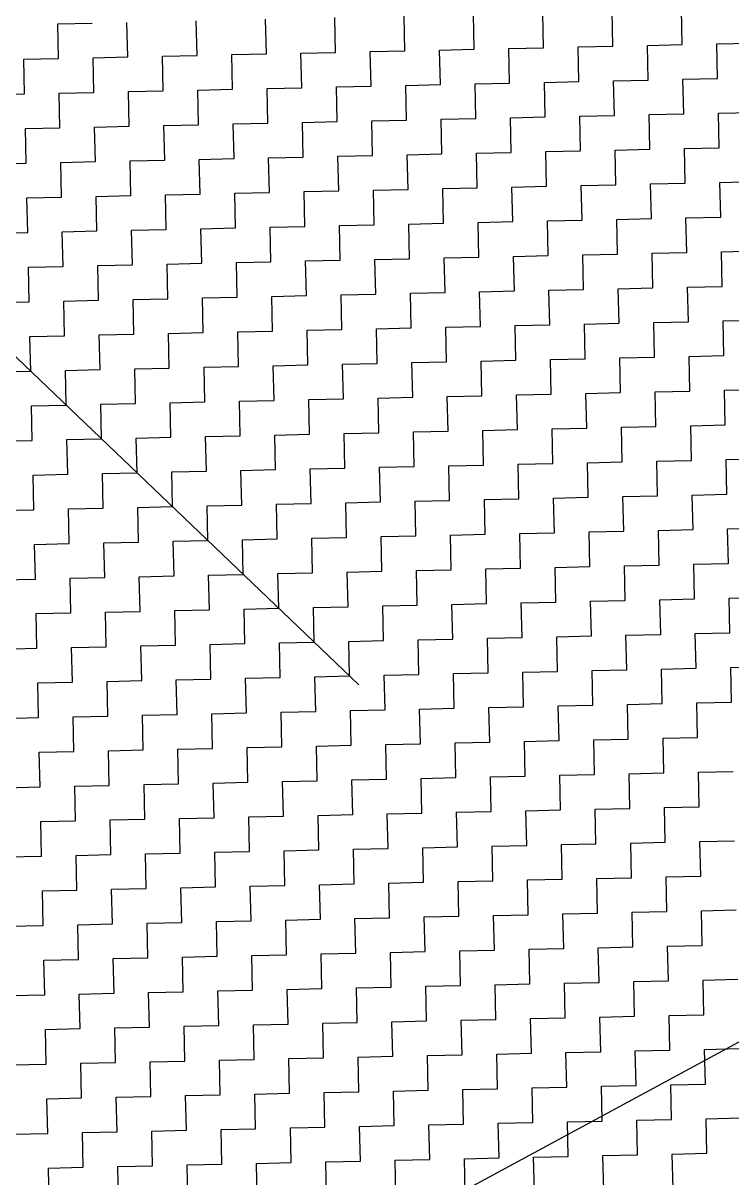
# Model space of a CAD drawing. Header units: metres. Extents: x 281463 to 283423, y 2096851 to 2099007.
# Drawn here: x 281707.4 to 281832.9, y 2097765 to 2097969.4 of the extents above; entities that cross this region are included whole.
import ezdxf

# ---------------------------------------------------------------- set-up
doc = ezdxf.new("R2010")
doc.units = ezdxf.units.M
doc.layers.add('POLY_HATCH', color=12, linetype='Continuous')

msp = doc.modelspace()

# ---------------------------------------------------------------- linework, layer by layer
for points in [[(281614.72, 2097997.71), (281766.82, 2097852.26)], [(281737.13, 2097736.61), (281922.26, 2097836.72)]]:
    msp.add_lwpolyline(points)
at = {"layer": 'POLY_HATCH', "linetype": 'Continuous'}
for p, q in [((281762.72, 2097964.2), (281762.59, 2097970.34)), ((281774.99, 2097964.48), (281774.85, 2097970.61)), ((281787.25, 2097964.75), (281787.12, 2097970.88)), ((281799.52, 2097965.02), (281799.38, 2097971.16)), ((281811.78, 2097965.3), (281811.65, 2097971.43)), ((281824.05, 2097965.57), (281823.91, 2097971.71)), ((281713.53, 2097969.24), (281719.66, 2097969.38)), ((281713.66, 2097963.11), (281713.53, 2097969.24)), ((281725.93, 2097963.38), (281725.79, 2097969.51)), ((281738.19, 2097963.65), (281738.06, 2097969.79)), ((281750.46, 2097963.93), (281750.32, 2097970.06)), ((281756.59, 2097964.07), (281762.72, 2097964.2)), ((281768.86, 2097964.34), (281774.99, 2097964.48)), ((281768.99, 2097958.21), (281768.86, 2097964.34)), ((281781.12, 2097964.61), (281787.25, 2097964.75)), ((281781.26, 2097958.48), (281781.12, 2097964.61)), ((281793.39, 2097964.89), (281799.52, 2097965.02)), ((281793.52, 2097958.76), (281793.39, 2097964.89)), ((281805.65, 2097965.16), (281811.78, 2097965.3)), ((281805.79, 2097959.03), (281805.65, 2097965.16)), ((281817.92, 2097965.44), (281824.05, 2097965.57)), ((281818.05, 2097959.3), (281817.92, 2097965.44)), ((281830.18, 2097965.71), (281836.31, 2097965.85)), ((281830.32, 2097959.58), (281830.18, 2097965.71)), ((281707.53, 2097962.97), (281713.66, 2097963.11)), ((281707.67, 2097956.84), (281707.53, 2097962.97)), ((281719.8, 2097963.24), (281725.93, 2097963.38)), ((281719.93, 2097957.11), (281719.8, 2097963.24)), ((281732.06, 2097963.52), (281738.19, 2097963.65)), ((281732.2, 2097957.38), (281732.06, 2097963.52)), ((281744.33, 2097963.79), (281750.46, 2097963.93)), ((281744.46, 2097957.66), (281744.33, 2097963.79)), ((281756.73, 2097957.93), (281756.59, 2097964.07)), ((281762.86, 2097958.07), (281768.99, 2097958.21)), ((281763, 2097951.94), (281762.86, 2097958.07)), ((281775.13, 2097958.34), (281781.26, 2097958.48)), ((281775.26, 2097952.21), (281775.13, 2097958.34)), ((281787.39, 2097958.62), (281793.52, 2097958.76)), ((281787.53, 2097952.49), (281787.39, 2097958.62)), ((281799.66, 2097958.89), (281805.79, 2097959.03)), ((281799.79, 2097952.76), (281799.66, 2097958.89)), ((281811.92, 2097959.17), (281818.05, 2097959.3)), ((281812.06, 2097953.03), (281811.92, 2097959.17)), ((281824.19, 2097959.44), (281830.32, 2097959.58)), ((281824.32, 2097953.31), (281824.19, 2097959.44)), ((281701.54, 2097956.7), (281707.67, 2097956.84)), ((281713.8, 2097956.97), (281719.93, 2097957.11)), ((281713.94, 2097950.84), (281713.8, 2097956.97)), ((281726.07, 2097957.25), (281732.2, 2097957.38)), ((281726.2, 2097951.12), (281726.07, 2097957.25)), ((281738.33, 2097957.52), (281744.46, 2097957.66)), ((281738.47, 2097951.39), (281738.33, 2097957.52)), ((281750.6, 2097957.8), (281756.73, 2097957.93)), ((281750.73, 2097951.66), (281750.6, 2097957.8)), ((281756.87, 2097951.8), (281763, 2097951.94)), ((281769.13, 2097952.07), (281775.26, 2097952.21)), ((281769.27, 2097945.94), (281769.13, 2097952.07)), ((281781.4, 2097952.35), (281787.53, 2097952.49)), ((281781.53, 2097946.22), (281781.4, 2097952.35)), ((281793.66, 2097952.62), (281799.79, 2097952.76)), ((281793.8, 2097946.49), (281793.66, 2097952.62)), ((281805.93, 2097952.9), (281812.06, 2097953.03)), ((281806.06, 2097946.76), (281805.93, 2097952.9)), ((281818.19, 2097953.17), (281824.32, 2097953.31)), ((281818.33, 2097947.04), (281818.19, 2097953.17)), ((281830.46, 2097953.44), (281836.59, 2097953.58)), ((281830.59, 2097947.31), (281830.46, 2097953.44)), ((281707.81, 2097950.7), (281713.94, 2097950.84)), ((281707.94, 2097944.57), (281707.81, 2097950.7)), ((281720.07, 2097950.98), (281726.2, 2097951.12)), ((281720.21, 2097944.85), (281720.07, 2097950.98)), ((281732.34, 2097951.25), (281738.47, 2097951.39)), ((281732.47, 2097945.12), (281732.34, 2097951.25)), ((281744.6, 2097951.53), (281750.73, 2097951.66)), ((281744.74, 2097945.39), (281744.6, 2097951.53)), ((281757, 2097945.67), (281756.87, 2097951.8)), ((281763.13, 2097945.81), (281769.27, 2097945.94)), ((281763.27, 2097939.67), (281763.13, 2097945.81)), ((281775.4, 2097946.08), (281781.53, 2097946.22)), ((281775.54, 2097939.95), (281775.4, 2097946.08)), ((281787.67, 2097946.35), (281793.8, 2097946.49)), ((281787.8, 2097940.22), (281787.67, 2097946.35)), ((281799.93, 2097946.63), (281806.06, 2097946.76)), ((281800.07, 2097940.49), (281799.93, 2097946.63)), ((281812.2, 2097946.9), (281818.33, 2097947.04)), ((281812.33, 2097940.77), (281812.2, 2097946.9)), ((281824.46, 2097947.18), (281830.59, 2097947.31)), ((281824.6, 2097941.04), (281824.46, 2097947.18)), ((281701.81, 2097944.43), (281707.94, 2097944.57)), ((281714.07, 2097944.71), (281720.21, 2097944.85)), ((281714.21, 2097938.58), (281714.07, 2097944.71)), ((281726.34, 2097944.98), (281732.47, 2097945.12)), ((281726.48, 2097938.85), (281726.34, 2097944.98)), ((281738.6, 2097945.26), (281744.74, 2097945.39)), ((281738.74, 2097939.12), (281738.6, 2097945.26)), ((281750.87, 2097945.53), (281757, 2097945.67)), ((281751.01, 2097939.4), (281750.87, 2097945.53)), ((281757.14, 2097939.54), (281763.27, 2097939.67)), ((281769.4, 2097939.81), (281775.54, 2097939.95)), ((281769.54, 2097933.68), (281769.4, 2097939.81)), ((281781.67, 2097940.08), (281787.8, 2097940.22)), ((281781.81, 2097933.95), (281781.67, 2097940.08)), ((281793.93, 2097940.36), (281800.07, 2097940.49)), ((281794.07, 2097934.23), (281793.93, 2097940.36)), ((281806.2, 2097940.63), (281812.33, 2097940.77)), ((281806.34, 2097934.5), (281806.2, 2097940.63)), ((281818.46, 2097940.91), (281824.6, 2097941.04)), ((281818.6, 2097934.77), (281818.46, 2097940.91)), ((281830.73, 2097941.18), (281836.86, 2097941.32)), ((281830.87, 2097935.05), (281830.73, 2097941.18)), ((281708.08, 2097938.44), (281714.21, 2097938.58)), ((281708.22, 2097932.31), (281708.08, 2097938.44)), ((281720.34, 2097938.71), (281726.48, 2097938.85)), ((281720.48, 2097932.58), (281720.34, 2097938.71)), ((281732.61, 2097938.99), (281738.74, 2097939.12)), ((281732.75, 2097932.85), (281732.61, 2097938.99)), ((281744.87, 2097939.26), (281751.01, 2097939.4)), ((281745.01, 2097933.13), (281744.87, 2097939.26)), ((281757.28, 2097933.4), (281757.14, 2097939.54)), ((281763.41, 2097933.54), (281769.54, 2097933.68)), ((281763.55, 2097927.41), (281763.41, 2097933.54)), ((281775.67, 2097933.81), (281781.81, 2097933.95)), ((281775.81, 2097927.68), (281775.67, 2097933.81)), ((281787.94, 2097934.09), (281794.07, 2097934.23)), ((281788.08, 2097927.96), (281787.94, 2097934.09)), ((281800.2, 2097934.36), (281806.34, 2097934.5)), ((281800.34, 2097928.23), (281800.2, 2097934.36)), ((281812.47, 2097934.64), (281818.6, 2097934.77)), ((281812.61, 2097928.5), (281812.47, 2097934.64)), ((281824.73, 2097934.91), (281830.87, 2097935.05)), ((281824.87, 2097928.78), (281824.73, 2097934.91)), ((281702.08, 2097932.17), (281708.22, 2097932.31)), ((281714.35, 2097932.44), (281720.48, 2097932.58)), ((281714.49, 2097926.31), (281714.35, 2097932.44)), ((281726.61, 2097932.72), (281732.75, 2097932.85)), ((281726.75, 2097926.59), (281726.61, 2097932.72)), ((281738.88, 2097932.99), (281745.01, 2097933.13)), ((281739.02, 2097926.86), (281738.88, 2097932.99)), ((281751.14, 2097933.27), (281757.28, 2097933.4)), ((281751.28, 2097927.13), (281751.14, 2097933.27)), ((281757.41, 2097927.27), (281763.55, 2097927.41)), ((281769.68, 2097927.54), (281775.81, 2097927.68)), ((281769.82, 2097921.41), (281769.68, 2097927.54)), ((281781.94, 2097927.82), (281788.08, 2097927.96)), ((281782.08, 2097921.69), (281781.94, 2097927.82)), ((281794.21, 2097928.09), (281800.34, 2097928.23)), ((281794.35, 2097921.96), (281794.21, 2097928.09)), ((281806.47, 2097928.37), (281812.61, 2097928.5)), ((281806.61, 2097922.23), (281806.47, 2097928.37)), ((281818.74, 2097928.64), (281824.87, 2097928.78)), ((281818.88, 2097922.51), (281818.74, 2097928.64)), ((281831, 2097928.91), (281837.14, 2097929.05)), ((281831.14, 2097922.78), (281831, 2097928.91)), ((281708.35, 2097926.17), (281714.49, 2097926.31)), ((281708.49, 2097920.04), (281708.35, 2097926.17)), ((281720.62, 2097926.45), (281726.75, 2097926.59)), ((281720.76, 2097920.32), (281720.62, 2097926.45)), ((281732.88, 2097926.72), (281739.02, 2097926.86)), ((281733.02, 2097920.59), (281732.88, 2097926.72)), ((281745.15, 2097927), (281751.28, 2097927.13)), ((281745.29, 2097920.86), (281745.15, 2097927)), ((281757.55, 2097921.14), (281757.41, 2097927.27)), ((281763.68, 2097921.27), (281769.82, 2097921.41)), ((281775.95, 2097921.55), (281782.08, 2097921.69)), ((281776.09, 2097915.42), (281775.95, 2097921.55)), ((281788.21, 2097921.82), (281794.35, 2097921.96)), ((281788.35, 2097915.69), (281788.21, 2097921.82)), ((281800.48, 2097922.1), (281806.61, 2097922.23)), ((281800.62, 2097915.96), (281800.48, 2097922.1)), ((281812.74, 2097922.37), (281818.88, 2097922.51)), ((281812.88, 2097916.24), (281812.74, 2097922.37)), ((281825.01, 2097922.65), (281831.14, 2097922.78)), ((281825.15, 2097916.51), (281825.01, 2097922.65)), ((281702.36, 2097919.9), (281708.49, 2097920.04)), ((281714.62, 2097920.18), (281720.76, 2097920.32)), ((281714.76, 2097914.05), (281714.62, 2097920.18)), ((281726.89, 2097920.45), (281733.02, 2097920.59)), ((281727.02, 2097914.32), (281726.89, 2097920.45)), ((281739.15, 2097920.73), (281745.29, 2097920.86)), ((281739.29, 2097914.59), (281739.15, 2097920.73)), ((281751.42, 2097921), (281757.55, 2097921.14)), ((281751.55, 2097914.87), (281751.42, 2097921)), ((281763.82, 2097915.14), (281763.68, 2097921.27)), ((281769.95, 2097915.28), (281776.09, 2097915.42)), ((281770.09, 2097909.15), (281769.95, 2097915.28)), ((281782.22, 2097915.55), (281788.35, 2097915.69)), ((281782.35, 2097909.42), (281782.22, 2097915.55)), ((281794.48, 2097915.83), (281800.62, 2097915.96)), ((281794.62, 2097909.7), (281794.48, 2097915.83)), ((281806.75, 2097916.1), (281812.88, 2097916.24)), ((281806.88, 2097909.97), (281806.75, 2097916.1)), ((281819.01, 2097916.38), (281825.15, 2097916.51)), ((281819.15, 2097910.24), (281819.01, 2097916.38)), ((281831.28, 2097916.65), (281837.41, 2097916.79)), ((281831.41, 2097910.52), (281831.28, 2097916.65)), ((281708.63, 2097913.91), (281714.76, 2097914.05)), ((281708.76, 2097907.78), (281708.63, 2097913.91)), ((281720.89, 2097914.18), (281727.02, 2097914.32)), ((281721.03, 2097908.05), (281720.89, 2097914.18)), ((281733.16, 2097914.46), (281739.29, 2097914.59)), ((281733.29, 2097908.32), (281733.16, 2097914.46)), ((281745.42, 2097914.73), (281751.55, 2097914.87)), ((281745.56, 2097908.6), (281745.42, 2097914.73)), ((281757.69, 2097915.01), (281763.82, 2097915.14)), ((281757.82, 2097908.87), (281757.69, 2097915.01)), ((281763.96, 2097909.01), (281770.09, 2097909.15)), ((281776.22, 2097909.28), (281782.35, 2097909.42)), ((281776.36, 2097903.15), (281776.22, 2097909.28)), ((281788.49, 2097909.56), (281794.62, 2097909.7)), ((281788.62, 2097903.43), (281788.49, 2097909.56)), ((281800.75, 2097909.83), (281806.88, 2097909.97)), ((281800.89, 2097903.7), (281800.75, 2097909.83)), ((281813.02, 2097910.11), (281819.15, 2097910.24)), ((281813.15, 2097903.97), (281813.02, 2097910.11)), ((281825.28, 2097910.38), (281831.41, 2097910.52)), ((281825.42, 2097904.25), (281825.28, 2097910.38)), ((281702.63, 2097907.64), (281708.76, 2097907.78)), ((281714.9, 2097907.91), (281721.03, 2097908.05)), ((281715.03, 2097901.78), (281714.9, 2097907.91)), ((281727.16, 2097908.19), (281733.29, 2097908.32)), ((281727.3, 2097902.06), (281727.16, 2097908.19)), ((281739.43, 2097908.46), (281745.56, 2097908.6)), ((281739.56, 2097902.33), (281739.43, 2097908.46)), ((281751.69, 2097908.74), (281757.82, 2097908.87)), ((281751.83, 2097902.6), (281751.69, 2097908.74)), ((281764.09, 2097902.88), (281763.96, 2097909.01)), ((281770.23, 2097903.01), (281776.36, 2097903.15)), ((281770.36, 2097896.88), (281770.23, 2097903.01)), ((281782.49, 2097903.29), (281788.62, 2097903.43)), ((281782.63, 2097897.16), (281782.49, 2097903.29)), ((281794.76, 2097903.56), (281800.89, 2097903.7)), ((281794.89, 2097897.43), (281794.76, 2097903.56)), ((281807.02, 2097903.84), (281813.15, 2097903.97)), ((281807.16, 2097897.7), (281807.02, 2097903.84)), ((281819.29, 2097904.11), (281825.42, 2097904.25)), ((281819.42, 2097897.98), (281819.29, 2097904.11)), ((281831.55, 2097904.38), (281837.68, 2097904.52)), ((281831.69, 2097898.25), (281831.55, 2097904.38)), ((281708.9, 2097901.64), (281715.03, 2097901.78)), ((281709.04, 2097895.51), (281708.9, 2097901.64)), ((281721.17, 2097901.92), (281727.3, 2097902.06)), ((281721.3, 2097895.79), (281721.17, 2097901.92)), ((281733.43, 2097902.19), (281739.56, 2097902.33)), ((281733.57, 2097896.06), (281733.43, 2097902.19)), ((281745.7, 2097902.47), (281751.83, 2097902.6)), ((281745.83, 2097896.33), (281745.7, 2097902.47)), ((281757.96, 2097902.74), (281764.09, 2097902.88)), ((281758.1, 2097896.61), (281757.96, 2097902.74)), ((281764.23, 2097896.74), (281770.36, 2097896.88)), ((281776.5, 2097897.02), (281782.63, 2097897.16)), ((281776.63, 2097890.89), (281776.5, 2097897.02)), ((281788.76, 2097897.29), (281794.89, 2097897.43)), ((281788.9, 2097891.16), (281788.76, 2097897.29)), ((281801.03, 2097897.57), (281807.16, 2097897.7)), ((281801.16, 2097891.43), (281801.03, 2097897.57)), ((281813.29, 2097897.84), (281819.42, 2097897.98)), ((281813.43, 2097891.71), (281813.29, 2097897.84)), ((281825.56, 2097898.12), (281831.69, 2097898.25)), ((281825.69, 2097891.98), (281825.56, 2097898.12)), ((281702.91, 2097895.37), (281709.04, 2097895.51)), ((281715.17, 2097895.65), (281721.3, 2097895.79)), ((281715.31, 2097889.52), (281715.17, 2097895.65)), ((281727.44, 2097895.92), (281733.57, 2097896.06)), ((281727.57, 2097889.79), (281727.44, 2097895.92)), ((281739.7, 2097896.2), (281745.83, 2097896.33)), ((281739.84, 2097890.06), (281739.7, 2097896.2)), ((281751.97, 2097896.47), (281758.1, 2097896.61)), ((281752.1, 2097890.34), (281751.97, 2097896.47)), ((281764.37, 2097890.61), (281764.23, 2097896.74)), ((281770.5, 2097890.75), (281776.63, 2097890.89)), ((281770.64, 2097884.62), (281770.5, 2097890.75)), ((281782.77, 2097891.02), (281788.9, 2097891.16)), ((281782.9, 2097884.89), (281782.77, 2097891.02)), ((281795.03, 2097891.3), (281801.16, 2097891.43)), ((281795.17, 2097885.16), (281795.03, 2097891.3)), ((281807.3, 2097891.57), (281813.43, 2097891.71)), ((281807.43, 2097885.44), (281807.3, 2097891.57)), ((281819.56, 2097891.85), (281825.69, 2097891.98)), ((281819.7, 2097885.71), (281819.56, 2097891.85)), ((281831.83, 2097892.12), (281837.96, 2097892.26)), ((281831.96, 2097885.99), (281831.83, 2097892.12)), ((281709.18, 2097889.38), (281715.31, 2097889.52)), ((281709.31, 2097883.25), (281709.18, 2097889.38)), ((281721.44, 2097889.65), (281727.57, 2097889.79)), ((281721.58, 2097883.52), (281721.44, 2097889.65)), ((281733.71, 2097889.93), (281739.84, 2097890.06)), ((281733.84, 2097883.79), (281733.71, 2097889.93)), ((281745.97, 2097890.2), (281752.1, 2097890.34)), ((281746.11, 2097884.07), (281745.97, 2097890.2)), ((281758.24, 2097890.48), (281764.37, 2097890.61)), ((281758.37, 2097884.34), (281758.24, 2097890.48)), ((281764.51, 2097884.48), (281770.64, 2097884.62)), ((281776.77, 2097884.75), (281782.9, 2097884.89)), ((281776.91, 2097878.62), (281776.77, 2097884.75)), ((281789.04, 2097885.03), (281795.17, 2097885.16)), ((281789.17, 2097878.9), (281789.04, 2097885.03)), ((281801.3, 2097885.3), (281807.43, 2097885.44)), ((281801.44, 2097879.17), (281801.3, 2097885.3)), ((281813.57, 2097885.58), (281819.7, 2097885.71)), ((281813.7, 2097879.44), (281813.57, 2097885.58)), ((281825.83, 2097885.85), (281831.96, 2097885.99)), ((281825.97, 2097879.72), (281825.83, 2097885.85)), ((281703.18, 2097883.11), (281709.31, 2097883.25)), ((281715.44, 2097883.38), (281721.58, 2097883.52)), ((281715.58, 2097877.25), (281715.44, 2097883.38)), ((281727.71, 2097883.66), (281733.84, 2097883.79)), ((281727.85, 2097877.52), (281727.71, 2097883.66)), ((281739.98, 2097883.93), (281746.11, 2097884.07)), ((281740.11, 2097877.8), (281739.98, 2097883.93)), ((281752.24, 2097884.21), (281758.37, 2097884.34)), ((281752.38, 2097878.07), (281752.24, 2097884.21)), ((281764.64, 2097878.35), (281764.51, 2097884.48)), ((281770.77, 2097878.48), (281776.91, 2097878.62)), ((281770.91, 2097872.35), (281770.77, 2097878.48)), ((281783.04, 2097878.76), (281789.17, 2097878.9)), ((281783.18, 2097872.63), (281783.04, 2097878.76)), ((281795.3, 2097879.03), (281801.44, 2097879.17)), ((281795.44, 2097872.9), (281795.3, 2097879.03)), ((281807.57, 2097879.31), (281813.7, 2097879.44)), ((281807.71, 2097873.17), (281807.57, 2097879.31)), ((281819.84, 2097879.58), (281825.97, 2097879.72)), ((281819.97, 2097873.45), (281819.84, 2097879.58)), ((281832.1, 2097879.85), (281838.23, 2097879.99)), ((281832.24, 2097873.72), (281832.1, 2097879.85)), ((281709.45, 2097877.11), (281715.58, 2097877.25)), ((281709.59, 2097870.98), (281709.45, 2097877.11)), ((281721.71, 2097877.39), (281727.85, 2097877.52)), ((281721.85, 2097871.26), (281721.71, 2097877.39)), ((281733.98, 2097877.66), (281740.11, 2097877.8)), ((281734.12, 2097871.53), (281733.98, 2097877.66)), ((281746.24, 2097877.94), (281752.38, 2097878.07)), ((281746.38, 2097871.8), (281746.24, 2097877.94)), ((281758.51, 2097878.21), (281764.64, 2097878.35)), ((281758.65, 2097872.08), (281758.51, 2097878.21)), ((281764.78, 2097872.21), (281770.91, 2097872.35)), ((281777.04, 2097872.49), (281783.18, 2097872.63)), ((281777.18, 2097866.36), (281777.04, 2097872.49)), ((281789.31, 2097872.76), (281795.44, 2097872.9)), ((281789.45, 2097866.63), (281789.31, 2097872.76)), ((281801.57, 2097873.04), (281807.71, 2097873.17)), ((281801.71, 2097866.9), (281801.57, 2097873.04)), ((281813.84, 2097873.31), (281819.97, 2097873.45)), ((281813.98, 2097867.18), (281813.84, 2097873.31)), ((281826.1, 2097873.59), (281832.24, 2097873.72)), ((281826.24, 2097867.45), (281826.1, 2097873.59)), ((281703.45, 2097870.84), (281709.59, 2097870.98)), ((281715.72, 2097871.12), (281721.85, 2097871.26)), ((281715.86, 2097864.99), (281715.72, 2097871.12)), ((281727.98, 2097871.39), (281734.12, 2097871.53)), ((281728.12, 2097865.26), (281727.98, 2097871.39)), ((281740.25, 2097871.67), (281746.38, 2097871.8)), ((281740.39, 2097865.53), (281740.25, 2097871.67)), ((281752.51, 2097871.94), (281758.65, 2097872.08)), ((281752.65, 2097865.81), (281752.51, 2097871.94)), ((281764.92, 2097866.08), (281764.78, 2097872.21)), ((281771.05, 2097866.22), (281777.18, 2097866.36)), ((281771.19, 2097860.09), (281771.05, 2097866.22)), ((281783.31, 2097866.49), (281789.45, 2097866.63)), ((281783.45, 2097860.36), (281783.31, 2097866.49)), ((281795.58, 2097866.77), (281801.71, 2097866.9)), ((281795.72, 2097860.63), (281795.58, 2097866.77)), ((281807.84, 2097867.04), (281813.98, 2097867.18)), ((281807.98, 2097860.91), (281807.84, 2097867.04)), ((281820.11, 2097867.32), (281826.24, 2097867.45)), ((281820.25, 2097861.18), (281820.11, 2097867.32)), ((281832.37, 2097867.59), (281838.51, 2097867.73)), ((281832.51, 2097861.46), (281832.37, 2097867.59)), ((281709.72, 2097864.85), (281715.86, 2097864.99)), ((281709.86, 2097858.72), (281709.72, 2097864.85)), ((281721.99, 2097865.12), (281728.12, 2097865.26)), ((281722.13, 2097858.99), (281721.99, 2097865.12)), ((281734.25, 2097865.4), (281740.39, 2097865.53)), ((281734.39, 2097859.26), (281734.25, 2097865.4)), ((281746.52, 2097865.67), (281752.65, 2097865.81)), ((281746.66, 2097859.54), (281746.52, 2097865.67)), ((281758.78, 2097865.95), (281764.92, 2097866.08)), ((281758.92, 2097859.81), (281758.78, 2097865.95)), ((281765.05, 2097859.95), (281771.19, 2097860.09)), ((281777.32, 2097860.22), (281783.45, 2097860.36)), ((281777.46, 2097854.09), (281777.32, 2097860.22)), ((281789.58, 2097860.5), (281795.72, 2097860.63)), ((281789.72, 2097854.37), (281789.58, 2097860.5)), ((281801.85, 2097860.77), (281807.98, 2097860.91)), ((281801.99, 2097854.64), (281801.85, 2097860.77)), ((281814.11, 2097861.05), (281820.25, 2097861.18)), ((281814.25, 2097854.91), (281814.11, 2097861.05)), ((281826.38, 2097861.32), (281832.51, 2097861.46)), ((281826.52, 2097855.19), (281826.38, 2097861.32)), ((281703.73, 2097858.58), (281709.86, 2097858.72)), ((281715.99, 2097858.85), (281722.13, 2097858.99)), ((281716.13, 2097852.72), (281715.99, 2097858.85)), ((281728.26, 2097859.13), (281734.39, 2097859.26)), ((281728.4, 2097852.99), (281728.26, 2097859.13)), ((281740.52, 2097859.4), (281746.66, 2097859.54)), ((281740.66, 2097853.27), (281740.52, 2097859.4)), ((281752.79, 2097859.68), (281758.92, 2097859.81)), ((281752.93, 2097853.54), (281752.79, 2097859.68)), ((281765.19, 2097853.82), (281765.05, 2097859.95)), ((281771.32, 2097853.95), (281777.46, 2097854.09)), ((281771.46, 2097847.82), (281771.32, 2097853.95)), ((281783.59, 2097854.23), (281789.72, 2097854.37)), ((281783.73, 2097848.1), (281783.59, 2097854.23)), ((281795.85, 2097854.5), (281801.99, 2097854.64)), ((281795.99, 2097848.37), (281795.85, 2097854.5)), ((281808.12, 2097854.78), (281814.25, 2097854.91)), ((281808.26, 2097848.64), (281808.12, 2097854.78)), ((281820.38, 2097855.05), (281826.52, 2097855.19)), ((281820.52, 2097848.92), (281820.38, 2097855.05)), ((281832.65, 2097855.32), (281838.78, 2097855.46)), ((281832.79, 2097849.19), (281832.65, 2097855.32)), ((281710, 2097852.58), (281716.13, 2097852.72)), ((281710.13, 2097846.45), (281710, 2097852.58)), ((281722.26, 2097852.86), (281728.4, 2097852.99)), ((281722.4, 2097846.73), (281722.26, 2097852.86)), ((281734.53, 2097853.13), (281740.66, 2097853.27)), ((281734.66, 2097847), (281734.53, 2097853.13)), ((281746.79, 2097853.41), (281752.93, 2097853.54)), ((281746.93, 2097847.27), (281746.79, 2097853.41)), ((281759.06, 2097853.68), (281765.19, 2097853.82)), ((281759.19, 2097847.55), (281759.06, 2097853.68)), ((281765.33, 2097847.68), (281771.46, 2097847.82)), ((281777.59, 2097847.96), (281783.73, 2097848.1)), ((281777.73, 2097841.83), (281777.59, 2097847.96)), ((281789.86, 2097848.23), (281795.99, 2097848.37)), ((281789.99, 2097842.1), (281789.86, 2097848.23)), ((281802.12, 2097848.51), (281808.26, 2097848.64)), ((281802.26, 2097842.37), (281802.12, 2097848.51)), ((281814.39, 2097848.78), (281820.52, 2097848.92)), ((281814.52, 2097842.65), (281814.39, 2097848.78)), ((281826.65, 2097849.05), (281832.79, 2097849.19)), ((281826.79, 2097842.92), (281826.65, 2097849.05)), ((281704, 2097846.31), (281710.13, 2097846.45)), ((281716.27, 2097846.59), (281722.4, 2097846.73)), ((281716.4, 2097840.46), (281716.27, 2097846.59)), ((281728.53, 2097846.86), (281734.66, 2097847)), ((281728.67, 2097840.73), (281728.53, 2097846.86)), ((281740.8, 2097847.14), (281746.93, 2097847.27)), ((281740.93, 2097841), (281740.8, 2097847.14)), ((281753.06, 2097847.41), (281759.19, 2097847.55)), ((281753.2, 2097841.28), (281753.06, 2097847.41)), ((281765.46, 2097841.55), (281765.33, 2097847.68)), ((281771.6, 2097841.69), (281777.73, 2097841.83)), ((281771.73, 2097835.56), (281771.6, 2097841.69)), ((281783.86, 2097841.96), (281789.99, 2097842.1)), ((281784, 2097835.83), (281783.86, 2097841.96)), ((281796.13, 2097842.24), (281802.26, 2097842.37)), ((281796.26, 2097836.1), (281796.13, 2097842.24)), ((281808.39, 2097842.51), (281814.52, 2097842.65)), ((281808.53, 2097836.38), (281808.39, 2097842.51)), ((281820.66, 2097842.79), (281826.79, 2097842.92)), ((281820.79, 2097836.65), (281820.66, 2097842.79)), ((281710.27, 2097840.32), (281716.4, 2097840.46)), ((281710.41, 2097834.19), (281710.27, 2097840.32)), ((281722.54, 2097840.59), (281728.67, 2097840.73)), ((281722.67, 2097834.46), (281722.54, 2097840.59)), ((281734.8, 2097840.87), (281740.93, 2097841)), ((281734.94, 2097834.73), (281734.8, 2097840.87)), ((281747.07, 2097841.14), (281753.2, 2097841.28)), ((281747.2, 2097835.01), (281747.07, 2097841.14)), ((281759.33, 2097841.41), (281765.46, 2097841.55)), ((281759.47, 2097835.28), (281759.33, 2097841.41)), ((281765.6, 2097835.42), (281771.73, 2097835.56)), ((281777.87, 2097835.69), (281784, 2097835.83)), ((281778, 2097829.56), (281777.87, 2097835.69)), ((281790.13, 2097835.97), (281796.26, 2097836.1)), ((281790.27, 2097829.84), (281790.13, 2097835.97)), ((281802.4, 2097836.24), (281808.53, 2097836.38)), ((281802.53, 2097830.11), (281802.4, 2097836.24)), ((281814.66, 2097836.52), (281820.79, 2097836.65)), ((281814.8, 2097830.38), (281814.66, 2097836.52)), ((281826.93, 2097836.79), (281833.06, 2097836.93)), ((281827.06, 2097830.66), (281826.93, 2097836.79)), ((281704.28, 2097834.05), (281710.41, 2097834.19)), ((281716.54, 2097834.32), (281722.67, 2097834.46)), ((281716.68, 2097828.19), (281716.54, 2097834.32)), ((281728.81, 2097834.6), (281734.94, 2097834.73)), ((281728.94, 2097828.46), (281728.81, 2097834.6)), ((281741.07, 2097834.87), (281747.2, 2097835.01)), ((281741.21, 2097828.74), (281741.07, 2097834.87)), ((281753.34, 2097835.15), (281759.47, 2097835.28)), ((281753.47, 2097829.01), (281753.34, 2097835.15)), ((281765.74, 2097829.29), (281765.6, 2097835.42)), ((281771.87, 2097829.42), (281778, 2097829.56)), ((281772.01, 2097823.29), (281771.87, 2097829.42)), ((281784.14, 2097829.7), (281790.27, 2097829.84)), ((281784.27, 2097823.57), (281784.14, 2097829.7)), ((281796.4, 2097829.97), (281802.53, 2097830.11)), ((281796.54, 2097823.84), (281796.4, 2097829.97)), ((281808.67, 2097830.25), (281814.8, 2097830.38)), ((281808.8, 2097824.11), (281808.67, 2097830.25)), ((281820.93, 2097830.52), (281827.06, 2097830.66)), ((281821.07, 2097824.39), (281820.93, 2097830.52)), ((281710.55, 2097828.05), (281716.68, 2097828.19)), ((281710.68, 2097821.92), (281710.55, 2097828.05)), ((281722.81, 2097828.33), (281728.94, 2097828.46)), ((281722.95, 2097822.2), (281722.81, 2097828.33)), ((281735.08, 2097828.6), (281741.21, 2097828.74)), ((281735.21, 2097822.47), (281735.08, 2097828.6)), ((281747.34, 2097828.88), (281753.47, 2097829.01)), ((281747.48, 2097822.74), (281747.34, 2097828.88)), ((281759.61, 2097829.15), (281765.74, 2097829.29)), ((281759.74, 2097823.02), (281759.61, 2097829.15)), ((281765.88, 2097823.15), (281772.01, 2097823.29)), ((281778.14, 2097823.43), (281784.27, 2097823.57)), ((281778.28, 2097817.3), (281778.14, 2097823.43)), ((281790.41, 2097823.7), (281796.54, 2097823.84)), ((281790.54, 2097817.57), (281790.41, 2097823.7)), ((281802.67, 2097823.98), (281808.8, 2097824.11)), ((281802.81, 2097817.84), (281802.67, 2097823.98)), ((281814.94, 2097824.25), (281821.07, 2097824.39)), ((281815.07, 2097818.12), (281814.94, 2097824.25)), ((281827.2, 2097824.52), (281833.33, 2097824.66)), ((281827.34, 2097818.39), (281827.2, 2097824.52)), ((281704.55, 2097821.78), (281710.68, 2097821.92)), ((281716.82, 2097822.06), (281722.95, 2097822.2)), ((281716.95, 2097815.93), (281716.82, 2097822.06)), ((281729.08, 2097822.33), (281735.21, 2097822.47)), ((281729.22, 2097816.2), (281729.08, 2097822.33)), ((281741.35, 2097822.61), (281747.48, 2097822.74)), ((281741.48, 2097816.47), (281741.35, 2097822.61)), ((281753.61, 2097822.88), (281759.74, 2097823.02)), ((281753.75, 2097816.75), (281753.61, 2097822.88)), ((281766.01, 2097817.02), (281765.88, 2097823.15)), ((281772.15, 2097817.16), (281778.28, 2097817.3)), ((281772.28, 2097811.03), (281772.15, 2097817.16)), ((281784.41, 2097817.43), (281790.54, 2097817.57)), ((281784.55, 2097811.3), (281784.41, 2097817.43)), ((281796.68, 2097817.71), (281802.81, 2097817.84)), ((281796.81, 2097811.57), (281796.68, 2097817.71)), ((281808.94, 2097817.98), (281815.07, 2097818.12)), ((281809.08, 2097811.85), (281808.94, 2097817.98)), ((281821.21, 2097818.26), (281827.34, 2097818.39)), ((281821.34, 2097812.12), (281821.21, 2097818.26)), ((281710.82, 2097815.79), (281716.95, 2097815.93)), ((281710.96, 2097809.66), (281710.82, 2097815.79)), ((281723.08, 2097816.06), (281729.22, 2097816.2)), ((281723.22, 2097809.93), (281723.08, 2097816.06)), ((281735.35, 2097816.34), (281741.48, 2097816.47)), ((281735.49, 2097810.2), (281735.35, 2097816.34)), ((281747.62, 2097816.61), (281753.75, 2097816.75)), ((281747.75, 2097810.48), (281747.62, 2097816.61)), ((281759.88, 2097816.88), (281766.01, 2097817.02)), ((281760.02, 2097810.75), (281759.88, 2097816.88)), ((281766.15, 2097810.89), (281772.28, 2097811.03)), ((281778.41, 2097811.16), (281784.55, 2097811.3)), ((281778.55, 2097805.03), (281778.41, 2097811.16)), ((281790.68, 2097811.44), (281796.81, 2097811.57)), ((281790.82, 2097805.3), (281790.68, 2097811.44)), ((281802.94, 2097811.71), (281809.08, 2097811.85)), ((281803.08, 2097805.58), (281802.94, 2097811.71)), ((281815.21, 2097811.99), (281821.34, 2097812.12)), ((281815.35, 2097805.85), (281815.21, 2097811.99)), ((281827.48, 2097812.26), (281833.61, 2097812.4)), ((281827.61, 2097806.13), (281827.48, 2097812.26)), ((281704.82, 2097809.52), (281710.96, 2097809.66)), ((281717.09, 2097809.79), (281723.22, 2097809.93)), ((281717.23, 2097803.66), (281717.09, 2097809.79)), ((281729.35, 2097810.07), (281735.49, 2097810.2)), ((281729.49, 2097803.93), (281729.35, 2097810.07)), ((281741.62, 2097810.34), (281747.75, 2097810.48)), ((281741.76, 2097804.21), (281741.62, 2097810.34)), ((281753.88, 2097810.62), (281760.02, 2097810.75)), ((281754.02, 2097804.48), (281753.88, 2097810.62)), ((281766.29, 2097804.76), (281766.15, 2097810.89)), ((281772.42, 2097804.89), (281778.55, 2097805.03)), ((281772.56, 2097798.76), (281772.42, 2097804.89)), ((281784.68, 2097805.17), (281790.82, 2097805.3)), ((281784.82, 2097799.04), (281784.68, 2097805.17)), ((281796.95, 2097805.44), (281803.08, 2097805.58)), ((281797.09, 2097799.31), (281796.95, 2097805.44)), ((281809.21, 2097805.72), (281815.35, 2097805.85)), ((281809.35, 2097799.58), (281809.21, 2097805.72)), ((281821.48, 2097805.99), (281827.61, 2097806.13)), ((281821.62, 2097799.86), (281821.48, 2097805.99)), ((281711.09, 2097803.52), (281717.23, 2097803.66)), ((281711.23, 2097797.39), (281711.09, 2097803.52)), ((281723.36, 2097803.8), (281729.49, 2097803.93)), ((281723.5, 2097797.67), (281723.36, 2097803.8)), ((281735.62, 2097804.07), (281741.76, 2097804.21)), ((281735.76, 2097797.94), (281735.62, 2097804.07)), ((281747.89, 2097804.35), (281754.02, 2097804.48)), ((281748.03, 2097798.21), (281747.89, 2097804.35)), ((281760.15, 2097804.62), (281766.29, 2097804.76)), ((281760.29, 2097798.49), (281760.15, 2097804.62)), ((281766.42, 2097798.62), (281772.56, 2097798.76)), ((281778.69, 2097798.9), (281784.82, 2097799.04)), ((281778.83, 2097792.77), (281778.69, 2097798.9)), ((281790.95, 2097799.17), (281797.09, 2097799.31)), ((281791.09, 2097793.04), (281790.95, 2097799.17)), ((281803.22, 2097799.45), (281809.35, 2097799.58)), ((281803.36, 2097793.31), (281803.22, 2097799.45)), ((281815.48, 2097799.72), (281821.62, 2097799.86)), ((281815.62, 2097793.59), (281815.48, 2097799.72)), ((281827.75, 2097799.99), (281833.88, 2097800.13)), ((281827.89, 2097793.86), (281827.75, 2097799.99)), ((281705.1, 2097797.25), (281711.23, 2097797.39)), ((281717.36, 2097797.53), (281723.5, 2097797.67)), ((281717.5, 2097791.4), (281717.36, 2097797.53)), ((281729.63, 2097797.8), (281735.76, 2097797.94)), ((281729.77, 2097791.67), (281729.63, 2097797.8)), ((281741.89, 2097798.08), (281748.03, 2097798.21)), ((281742.03, 2097791.94), (281741.89, 2097798.08)), ((281754.16, 2097798.35), (281760.29, 2097798.49)), ((281754.3, 2097792.22), (281754.16, 2097798.35)), ((281766.56, 2097792.49), (281766.42, 2097798.62)), ((281772.69, 2097792.63), (281778.83, 2097792.77)), ((281772.83, 2097786.5), (281772.69, 2097792.63)), ((281784.96, 2097792.9), (281791.09, 2097793.04)), ((281785.1, 2097786.77), (281784.96, 2097792.9)), ((281797.22, 2097793.18), (281803.36, 2097793.31)), ((281797.36, 2097787.04), (281797.22, 2097793.18)), ((281809.49, 2097793.45), (281815.62, 2097793.59)), ((281809.63, 2097787.32), (281809.49, 2097793.45)), ((281821.75, 2097793.73), (281827.89, 2097793.86)), ((281821.89, 2097787.59), (281821.75, 2097793.73)), ((281711.37, 2097791.26), (281717.5, 2097791.4)), ((281711.51, 2097785.13), (281711.37, 2097791.26)), ((281723.63, 2097791.53), (281729.77, 2097791.67)), ((281723.77, 2097785.4), (281723.63, 2097791.53)), ((281735.9, 2097791.81), (281742.03, 2097791.94)), ((281736.04, 2097785.67), (281735.9, 2097791.81)), ((281748.16, 2097792.08), (281754.3, 2097792.22)), ((281748.3, 2097785.95), (281748.16, 2097792.08)), ((281760.43, 2097792.35), (281766.56, 2097792.49)), ((281760.57, 2097786.22), (281760.43, 2097792.35)), ((281766.7, 2097786.36), (281772.83, 2097786.5)), ((281778.96, 2097786.63), (281785.1, 2097786.77)), ((281779.1, 2097780.5), (281778.96, 2097786.63)), ((281791.23, 2097786.91), (281797.36, 2097787.04)), ((281791.36, 2097780.77), (281791.23, 2097786.91)), ((281803.49, 2097787.18), (281809.63, 2097787.32)), ((281803.63, 2097781.05), (281803.49, 2097787.18)), ((281815.76, 2097787.46), (281821.89, 2097787.59)), ((281815.9, 2097781.32), (281815.76, 2097787.46)), ((281828.02, 2097787.73), (281834.16, 2097787.87)), ((281828.16, 2097781.6), (281828.02, 2097787.73)), ((281705.37, 2097784.99), (281711.51, 2097785.13)), ((281717.64, 2097785.26), (281723.77, 2097785.4)), ((281717.77, 2097779.13), (281717.64, 2097785.26)), ((281729.9, 2097785.54), (281736.04, 2097785.67)), ((281730.04, 2097779.4), (281729.9, 2097785.54)), ((281742.17, 2097785.81), (281748.3, 2097785.95)), ((281742.3, 2097779.68), (281742.17, 2097785.81)), ((281754.43, 2097786.09), (281760.57, 2097786.22)), ((281754.57, 2097779.95), (281754.43, 2097786.09)), ((281766.83, 2097780.23), (281766.7, 2097786.36)), ((281772.97, 2097780.36), (281779.1, 2097780.5)), ((281773.1, 2097774.23), (281772.97, 2097780.36)), ((281785.23, 2097780.64), (281791.36, 2097780.77)), ((281785.37, 2097774.51), (281785.23, 2097780.64)), ((281797.5, 2097780.91), (281803.63, 2097781.05)), ((281797.63, 2097774.78), (281797.5, 2097780.91)), ((281809.76, 2097781.19), (281815.9, 2097781.32)), ((281809.9, 2097775.05), (281809.76, 2097781.19)), ((281822.03, 2097781.46), (281828.16, 2097781.6)), ((281822.16, 2097775.33), (281822.03, 2097781.46)), ((281711.64, 2097778.99), (281717.77, 2097779.13)), ((281711.78, 2097772.86), (281711.64, 2097778.99)), ((281723.91, 2097779.27), (281730.04, 2097779.4)), ((281724.04, 2097773.13), (281723.91, 2097779.27)), ((281736.17, 2097779.54), (281742.3, 2097779.68)), ((281736.31, 2097773.41), (281736.17, 2097779.54)), ((281748.44, 2097779.82), (281754.57, 2097779.95)), ((281748.57, 2097773.68), (281748.44, 2097779.82)), ((281760.7, 2097780.09), (281766.83, 2097780.23)), ((281760.84, 2097773.96), (281760.7, 2097780.09)), ((281766.97, 2097774.09), (281773.1, 2097774.23)), ((281779.24, 2097774.37), (281785.37, 2097774.51)), ((281779.37, 2097768.24), (281779.24, 2097774.37)), ((281791.5, 2097774.64), (281797.63, 2097774.78)), ((281791.64, 2097768.51), (281791.5, 2097774.64)), ((281803.77, 2097774.92), (281809.9, 2097775.05)), ((281803.9, 2097768.78), (281803.77, 2097774.92)), ((281816.03, 2097775.19), (281822.16, 2097775.33)), ((281816.17, 2097769.06), (281816.03, 2097775.19)), ((281828.3, 2097775.46), (281834.43, 2097775.6)), ((281828.43, 2097769.33), (281828.3, 2097775.46)), ((281705.65, 2097772.72), (281711.78, 2097772.86)), ((281717.91, 2097773), (281724.04, 2097773.13)), ((281718.05, 2097766.87), (281717.91, 2097773)), ((281730.18, 2097773.27), (281736.31, 2097773.41)), ((281730.31, 2097767.14), (281730.18, 2097773.27)), ((281742.44, 2097773.55), (281748.57, 2097773.68)), ((281742.58, 2097767.41), (281742.44, 2097773.55)), ((281754.71, 2097773.82), (281760.84, 2097773.96)), ((281754.84, 2097767.69), (281754.71, 2097773.82)), ((281767.11, 2097767.96), (281766.97, 2097774.09)), ((281773.24, 2097768.1), (281779.37, 2097768.24)), ((281773.38, 2097761.97), (281773.24, 2097768.1)), ((281785.51, 2097768.37), (281791.64, 2097768.51)), ((281785.64, 2097762.24), (281785.51, 2097768.37)), ((281797.77, 2097768.65), (281803.9, 2097768.78)), ((281797.91, 2097762.51), (281797.77, 2097768.65)), ((281810.04, 2097768.92), (281816.17, 2097769.06)), ((281810.17, 2097762.79), (281810.04, 2097768.92)), ((281822.3, 2097769.19), (281828.43, 2097769.33)), ((281822.44, 2097763.06), (281822.3, 2097769.19)), ((281711.92, 2097766.73), (281718.05, 2097766.87)), ((281712.05, 2097760.6), (281711.92, 2097766.73)), ((281724.18, 2097767), (281730.31, 2097767.14)), ((281724.32, 2097760.87), (281724.18, 2097767)), ((281736.45, 2097767.28), (281742.58, 2097767.41)), ((281736.58, 2097761.14), (281736.45, 2097767.28)), ((281748.71, 2097767.55), (281754.84, 2097767.69)), ((281748.85, 2097761.42), (281748.71, 2097767.55)), ((281760.98, 2097767.82), (281767.11, 2097767.96)), ((281761.11, 2097761.69), (281760.98, 2097767.82))]:
    msp.add_line(p, q, dxfattribs=at)

doc.saveas('drawing.dxf')
